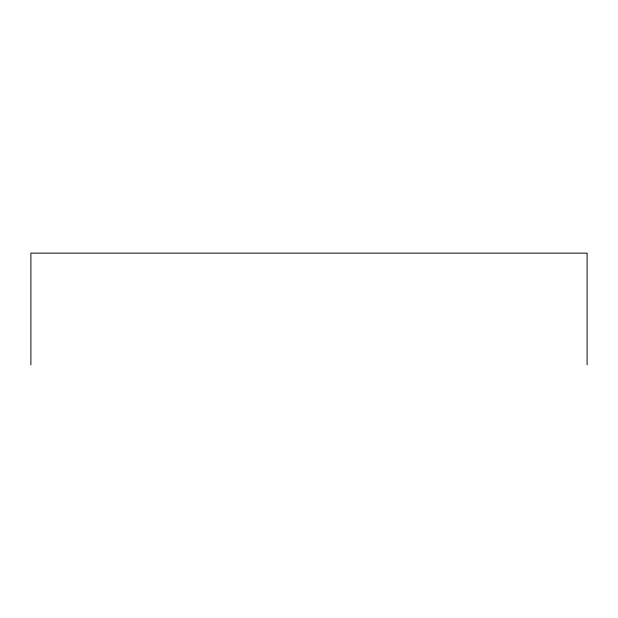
<?xml version="1.0" encoding="UTF-8"?>
<svg xmlns="http://www.w3.org/2000/svg" width="618" height="618" viewBox="0 0 618 618"><rect width="100%" height="100%" fill="white"/><g stroke="black" fill="none" stroke-linecap="round" stroke-linejoin="round"><path stroke-width="0.93" d="M587.1 364.867L587.1 253.133L30.9 253.133L30.9 364.867"/></g></svg>
